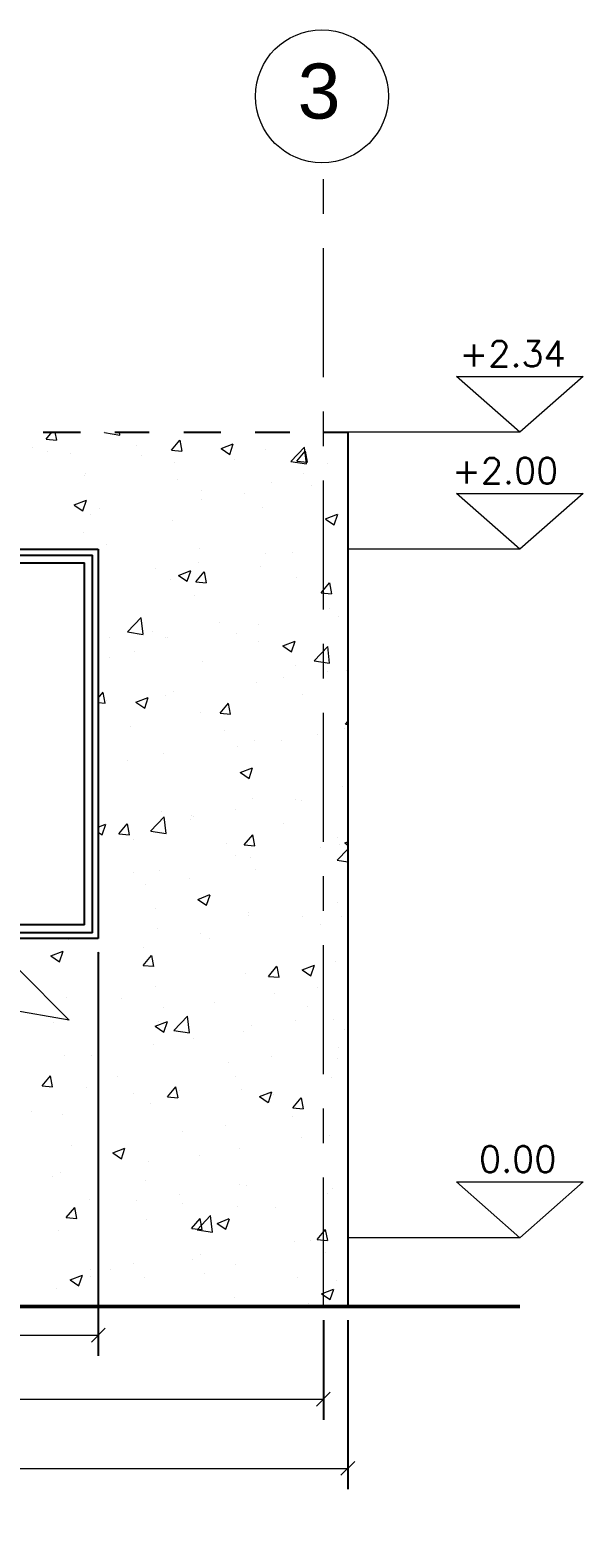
# Model space of a CAD drawing. Header units: inches. Extents: x -1721 to -596, y -6348 to -3031.
# Drawn here: x -797.479 to -795.871, y -3128.603 to -3124.276 of the extents above; entities that cross this region are included whole.
import ezdxf

# ---------------------------------------------------------------- set-up
doc = ezdxf.new("R2010")
doc.units = ezdxf.units.IN
doc.header["$MEASUREMENT"] = 0
for name, pattern in [('$0$ACAD_ISO10W100', [18, 12, -3, 0, -3]), ('$0$CENTERX2', [4, 2.5, -0.5, 0.5, -0.5]), ('$0$CENTRO2', [1.125, 0.75, -0.125, 0.125, -0.125])]:
    doc.linetypes.add(name, pattern=pattern)
for name, color, linetype, lineweight in [('$0$A-ELEV-MBE1', 1, 'Continuous', 35), ('$0$A-ELEV-PATT', 8, 'Continuous', 18), ('$0$AA - pareti sezionate', 236, 'Continuous', 50), ('$0$AA - serramenti e porte', 4, 'Continuous', 25), ('$0$AA pareti non sezionate', 2, 'Continuous', 25), ('$0$AA- arredo', 8, 'Continuous', 18), ('$1$AA - linee quote', 3, 'Continuous', 13)]:
    doc.layers.add(name, color=color, linetype=linetype, lineweight=lineweight)
doc.styles.add('$0$ARIAL', font='Arial.ttf')
doc.styles.add('$4$E-ROMANS', font='romans.shx', dxfattribs={"width": 0.8})
doc.dimstyles.new('$0$E-0100_TICK_12', dxfattribs={"dimscale": 0.001, "dimtxt": 70, "dimasz": 40, "dimexe": 60, "dimexo": 40, "dimgap": 60, "dimtad": 4, "dimdec": 0, "dimlfac": 100, "dimzin": 0, "dimdsep": 46, "dimtxsty": '$4$E-ROMANS', "dimblk": 'OBLIQUE', "dimblk1": 'OBLIQUE', "dimblk2": 'OBLIQUE', "dimcen": 60, "dimclrd": 256, "dimclre": 256, "dimclrt": 256, "dimadec": 0, "dimazin": 0, "dimtfac": 1, "dimtdec": 0, "dimtmove": 1, "dimatfit": 3, "dimldrblk": '$0$_Open90', "dimfxl": 1, "dimtfill": 1, "dimtolj": 1, "dimtzin": 0, "dimlwd": -1, "dimarcsym": 0})

# ---------------------------------------------------------------- blocks, each defined once
blk = doc.blocks.new('_Oblique')
at = {"color": 0, "linetype": 'ByBlock', "lineweight": -2}
blk.add_line((-0.5, -0.5), (0.5, 0.5), dxfattribs=at)
blk = doc.blocks.new('*D1087')
at = {"layer": '$1$AA - linee quote', "linetype": 'Continuous', "lineweight": -2, "transparency": 16777216}
for p, q in [((-798.88, -3126.9561), (-798.88, -3128.1285)), ((-797.2803, -3126.9561), (-797.2803, -3128.1285))]:
    blk.add_line(p, q, dxfattribs=at)
at = {"layer": '$1$AA - linee quote', "transparency": 16777216}
blk.add_line((-798.88, -3128.0685), (-797.2803, -3128.0685), dxfattribs=at)
at = {"layer": 'DEFPOINTS', "color": 0, "linetype": 'Continuous', "transparency": 16777216}
for p in [(-798.88, -3126.9161), (-797.2803, -3126.9161, 0), (-797.2803, -3128.0685)]:
    blk.add_point(p, dxfattribs=at)
at = {"layer": '$1$AA - linee quote', "linetype": 'Continuous', "transparency": 16777216, "xscale": 0.04, "yscale": 0.04, "zscale": 0.04, "rotation": 180}
blk.add_blockref('_Oblique', (-798.88, -3128.0685), dxfattribs=at)
at = {"layer": '$1$AA - linee quote', "linetype": 'Continuous', "transparency": 16777216, "xscale": 0.04, "yscale": 0.04, "zscale": 0.04}
blk.add_blockref('_Oblique', (-797.2803, -3128.0685), dxfattribs=at)
at = {"layer": '$1$AA - linee quote', "linetype": 'Continuous', "transparency": 16777216, "insert": (-798.0802, -3128.1635), "char_height": 0.07, "attachment_point": 5, "style": '$4$E-ROMANS', "bg_fill": 3, "box_fill_scale": 1.25, "bg_fill_color": 256, "bg_fill_true_color": 13158600, "bg_fill_transparency": 0}
blk.add_mtext('\\A1;160', dxfattribs=at)
blk = doc.blocks.new('$0$_Open90')
at = {"color": 0, "linetype": 'ByBlock', "lineweight": -2}
for p, q in [((-19.69, 19.69), (0, 0)), ((0, 0), (-39.37, 0)), ((0, 0), (-19.69, -19.69))]:
    blk.add_line(p, q, dxfattribs=at)
blk = doc.blocks.new('*D1089')
at = {"layer": '$1$AA - linee quote', "linetype": 'Continuous', "lineweight": -2, "transparency": 16777216}
for p, q in [((-799.6152, -3128.0254), (-799.6152, -3128.3145)), ((-796.6261, -3128.0254), (-796.6261, -3128.3145))]:
    blk.add_line(p, q, dxfattribs=at)
at = {"layer": '$1$AA - linee quote', "transparency": 16777216}
blk.add_line((-799.6152, -3128.2545), (-796.6261, -3128.2545), dxfattribs=at)
at = {"layer": 'DEFPOINTS', "color": 0, "linetype": 'Continuous', "transparency": 16777216}
for p in [(-799.6152, -3127.9854), (-796.6261, -3127.9854), (-796.6261, -3128.2545)]:
    blk.add_point(p, dxfattribs=at)
at = {"layer": '$1$AA - linee quote', "linetype": 'Continuous', "transparency": 16777216, "xscale": 0.04, "yscale": 0.04, "zscale": 0.04, "rotation": 180}
blk.add_blockref('_Oblique', (-799.6152, -3128.2545), dxfattribs=at)
at = {"layer": '$1$AA - linee quote', "linetype": 'Continuous', "transparency": 16777216, "xscale": 0.04, "yscale": 0.04, "zscale": 0.04}
blk.add_blockref('_Oblique', (-796.6261, -3128.2545), dxfattribs=at)
at = {"layer": '$1$AA - linee quote', "linetype": 'Continuous', "transparency": 16777216, "insert": (-798.1206, -3128.3495), "char_height": 0.07, "attachment_point": 5, "style": '$4$E-ROMANS', "bg_fill": 3, "box_fill_scale": 1.25, "bg_fill_color": 256, "bg_fill_true_color": 13158600, "bg_fill_transparency": 0}
blk.add_mtext('\\A1;299', dxfattribs=at)
blk = doc.blocks.new('*D1090')
at = {"layer": '$1$AA - linee quote', "linetype": 'Continuous', "lineweight": -2, "transparency": 16777216}
for p, q in [((-805.6961, -3128.0254), (-805.6961, -3128.5157)), ((-796.5552, -3128.0254), (-796.5552, -3128.5157))]:
    blk.add_line(p, q, dxfattribs=at)
at = {"layer": '$1$AA - linee quote', "transparency": 16777216}
blk.add_line((-805.6961, -3128.4557), (-796.5552, -3128.4557), dxfattribs=at)
at = {"layer": 'DEFPOINTS', "color": 0, "linetype": 'Continuous', "transparency": 16777216}
for p in [(-805.6961, -3127.9854), (-796.5552, -3127.9854), (-796.5552, -3128.4557)]:
    blk.add_point(p, dxfattribs=at)
at = {"layer": '$1$AA - linee quote', "linetype": 'Continuous', "transparency": 16777216, "xscale": 0.04, "yscale": 0.04, "zscale": 0.04, "rotation": 180}
blk.add_blockref('_Oblique', (-805.6961, -3128.4557), dxfattribs=at)
at = {"layer": '$1$AA - linee quote', "linetype": 'Continuous', "transparency": 16777216, "xscale": 0.04, "yscale": 0.04, "zscale": 0.04}
blk.add_blockref('_Oblique', (-796.5552, -3128.4557), dxfattribs=at)
at = {"layer": '$1$AA - linee quote', "linetype": 'Continuous', "transparency": 16777216, "insert": (-801.1256, -3128.5507), "char_height": 0.07, "attachment_point": 5, "style": '$4$E-ROMANS', "bg_fill": 3, "box_fill_scale": 1.25, "bg_fill_color": 256, "bg_fill_true_color": 13158600, "bg_fill_transparency": 0}
blk.add_mtext('\\A1;914', dxfattribs=at)

msp = doc.modelspace()

# ---------------------------------------------------------------- linework, layer by layer
at = {"layer": '$0$A-ELEV-MBE1'}
msp.add_line((-796.5552, -3127.9854), (-802.5561, -3127.9854), dxfattribs=at)
at = {"layer": '$0$A-ELEV-PATT', "linetype": 'Continuous'}
for p, q in [((-797.4318, -3125.4657), (-797.4147, -3125.4454)), ((-797.4317, -3125.4658), (-797.4014, -3125.4685)), ((-797.401, -3125.4686), (-797.4052, -3125.4454)), ((-797.2627, -3125.4462), (-797.262, -3125.4454)), ((-797.2626, -3125.4464), (-797.2175, -3125.4534)), ((-797.2175, -3125.4534), (-797.2185, -3125.4454)), ((-797.0674, -3125.4976), (-797.0429, -3125.4684)), ((-797.0366, -3125.5005), (-797.0425, -3125.4686)), ((-797.4706, -3125.4886), (-797.4706, -3125.4886)), ((-797.4272, -3125.5016), (-797.4272, -3125.5016)), ((-797.3608, -3125.5079), (-797.3608, -3125.5079)), ((-797.1684, -3125.4826), (-797.1684, -3125.4826)), ((-797.156, -3125.5131), (-797.156, -3125.5131)), ((-797.0674, -3125.4977), (-797.037, -3125.5003)), ((-796.9236, -3125.4927), (-796.888, -3125.479)), ((-796.9235, -3125.4928), (-796.8982, -3125.5099)), ((-796.8981, -3125.5099), (-796.8878, -3125.4792)), ((-796.7955, -3125.4957), (-796.7955, -3125.4957)), ((-796.7206, -3125.5303), (-796.681, -3125.4891)), ((-796.7031, -3125.5295), (-796.6786, -3125.5003)), ((-796.6754, -3125.5375), (-796.681, -3125.4892)), ((-796.6722, -3125.5324), (-796.6781, -3125.5005)), ((-797.0593, -3125.5338), (-797.0593, -3125.5338)), ((-796.8848, -3125.5245), (-796.8848, -3125.5245)), ((-796.7205, -3125.5305), (-796.6753, -3125.5375)), ((-796.703, -3125.5296), (-796.6726, -3125.5322)), ((-796.6136, -3125.536), (-796.6136, -3125.536)), ((-797.3201, -3125.5698), (-797.3201, -3125.5698)), ((-797.3159, -3125.5663), (-797.3159, -3125.5663)), ((-797.0489, -3125.5813), (-797.0489, -3125.5813)), ((-796.7777, -3125.5927), (-796.7777, -3125.5927)), ((-796.6841, -3125.5647), (-796.6841, -3125.5647)), ((-796.6616, -3125.5987), (-796.6616, -3125.5987)), ((-797.3504, -3125.6565), (-797.3148, -3125.6429)), ((-797.325, -3125.6737), (-797.3147, -3125.643)), ((-796.9812, -3125.6407), (-796.9812, -3125.6407)), ((-796.9803, -3125.6155), (-796.9803, -3125.6155)), ((-796.854, -3125.624), (-796.854, -3125.624)), ((-797.3503, -3125.6567), (-797.325, -3125.6737)), ((-797.302, -3125.683), (-797.302, -3125.683)), ((-797.2766, -3125.6664), (-797.2766, -3125.6664)), ((-796.8017, -3125.6648), (-796.8017, -3125.6648)), ((-796.6204, -3125.6972), (-796.5848, -3125.6836)), ((-796.5949, -3125.7144), (-796.5846, -3125.6837)), ((-797.0655, -3125.7029), (-797.0655, -3125.7029)), ((-796.6202, -3125.6974), (-796.595, -3125.7144)), ((-797.3221, -3125.7354), (-797.3221, -3125.7354)), ((-797.2571, -3125.7713), (-797.2571, -3125.7713)), ((-796.9859, -3125.7827), (-796.9859, -3125.7827)), ((-796.7953, -3125.799), (-796.7953, -3125.799)), ((-796.7147, -3125.7942), (-796.7147, -3125.7942)), ((-797.1148, -3125.8411), (-797.1148, -3125.8411)), ((-797.0472, -3125.8611), (-797.0116, -3125.8474)), ((-797.0218, -3125.8782), (-797.0115, -3125.8475)), ((-796.9969, -3125.8797), (-796.9724, -3125.8506)), ((-796.9877, -3125.8243), (-796.9877, -3125.8243)), ((-796.9661, -3125.8826), (-796.972, -3125.8507)), ((-796.8078, -3125.8339), (-796.8078, -3125.8339)), ((-797.0717, -3125.872), (-797.0717, -3125.872)), ((-797.0471, -3125.8612), (-797.0218, -3125.8782)), ((-796.9969, -3125.8798), (-796.9665, -3125.8824)), ((-796.705, -3125.8678), (-796.705, -3125.8678)), ((-796.6326, -3125.9116), (-796.6081, -3125.8824)), ((-796.6017, -3125.9145), (-796.6076, -3125.8826)), ((-797.0013, -3125.9186), (-797.0013, -3125.9186)), ((-796.6325, -3125.9117), (-796.6021, -3125.9143)), ((-797.1954, -3126.0252), (-797.1558, -3125.9839)), ((-797.1502, -3126.0323), (-797.1558, -3125.9841)), ((-796.6081, -3125.9571), (-796.6081, -3125.9571)), ((-796.5833, -3125.9793), (-796.5833, -3125.9793)), ((-797.1953, -3126.0253), (-797.1501, -3126.0324)), ((-797.1213, -3126.0247), (-797.1213, -3126.0247)), ((-796.9289, -3125.9994), (-796.9289, -3125.9994)), ((-796.8796, -3126.0302), (-796.8796, -3126.0302)), ((-796.814, -3126.003), (-796.814, -3126.003)), ((-797.2485, -3126.0414), (-797.2485, -3126.0414)), ((-797.0848, -3126.0423), (-797.0848, -3126.0423)), ((-797.0779, -3126.0411), (-797.0779, -3126.0411)), ((-796.8136, -3126.0538), (-796.8136, -3126.0538)), ((-796.744, -3126.0656), (-796.7084, -3126.0519)), ((-796.7438, -3126.0657), (-796.7186, -3126.0828)), ((-796.7185, -3126.0828), (-796.7082, -3126.0521)), ((-796.6532, -3126.1093), (-796.6137, -3126.068)), ((-796.608, -3126.1164), (-796.6136, -3126.0681)), ((-797.2489, -3126.0991), (-797.2489, -3126.0991)), ((-797.1758, -3126.081), (-797.1758, -3126.081)), ((-796.9777, -3126.1106), (-796.9777, -3126.1106)), ((-796.6531, -3126.1094), (-796.608, -3126.1164)), ((-796.7417, -3126.1575), (-796.7417, -3126.1575)), ((-796.7065, -3126.122), (-796.7065, -3126.122)), ((-796.6145, -3126.1408), (-796.6145, -3126.1408)), ((-796.5594, -3126.1364), (-796.5594, -3126.1364)), ((-797.2803, -3126.2174), (-797.2663, -3126.2008)), ((-797.26, -3126.2328), (-797.2659, -3126.201)), ((-797.0625, -3126.1997), (-797.0625, -3126.1997)), ((-796.8202, -3126.1721), (-796.8202, -3126.1721)), ((-797.2803, -3126.2309), (-797.2604, -3126.2327)), ((-797.2549, -3126.2251), (-797.2549, -3126.2251)), ((-797.1708, -3126.2294), (-797.1352, -3126.2158)), ((-797.1707, -3126.2296), (-797.1454, -3126.2466)), ((-797.1454, -3126.2466), (-797.1351, -3126.2159)), ((-797.084, -3126.2102), (-797.084, -3126.2102)), ((-796.9264, -3126.2619), (-796.902, -3126.2327)), ((-796.8956, -3126.2647), (-796.9015, -3126.2329)), ((-796.6856, -3126.208), (-796.6856, -3126.208)), ((-796.9818, -3126.2588), (-796.9818, -3126.2588)), ((-796.9264, -3126.2619), (-796.896, -3126.2646)), ((-796.5621, -3126.2937), (-796.5552, -3126.2855)), ((-797.2781, -3126.3097), (-797.2781, -3126.3097)), ((-797.1859, -3126.3005), (-797.1859, -3126.3005)), ((-796.9147, -3126.312), (-796.9147, -3126.312)), ((-796.6435, -3126.3235), (-796.6435, -3126.3235)), ((-796.5655, -3126.3055), (-796.5655, -3126.3055)), ((-796.562, -3126.2938), (-796.5552, -3126.2944)), ((-796.5558, -3126.3158), (-796.5558, -3126.3158)), ((-796.8753, -3126.3579), (-796.8753, -3126.3579)), ((-796.8264, -3126.3412), (-796.8264, -3126.3412)), ((-796.7482, -3126.3411), (-796.7482, -3126.3411)), ((-797.1962, -3126.4001), (-797.1962, -3126.4001)), ((-797.0902, -3126.3793), (-797.0902, -3126.3793)), ((-796.8676, -3126.434), (-796.832, -3126.4203)), ((-796.8421, -3126.4511), (-796.8318, -3126.4204)), ((-796.8674, -3126.4341), (-796.8422, -3126.4511)), ((-796.5717, -3126.4746), (-796.5717, -3126.4746)), ((-797.0964, -3126.5484), (-797.0964, -3126.5484)), ((-796.8818, -3126.5415), (-796.8818, -3126.5415)), ((-796.8325, -3126.5103), (-796.8325, -3126.5103)), ((-796.7065, -3126.5111), (-796.7065, -3126.5111)), ((-796.6894, -3126.5161), (-796.6894, -3126.5161)), ((-797.2803, -3126.5924), (-797.2588, -3126.5842)), ((-797.269, -3126.615), (-797.2587, -3126.5843)), ((-797.2203, -3126.6121), (-797.1958, -3126.5829)), ((-797.1895, -3126.6149), (-797.1954, -3126.5831)), ((-797.128, -3126.6041), (-797.0885, -3126.5629)), ((-797.0828, -3126.6112), (-797.0885, -3126.563)), ((-797.0136, -3126.5716), (-797.0136, -3126.5716)), ((-797.009, -3126.5582), (-797.009, -3126.5582)), ((-797.0028, -3126.5619), (-797.0028, -3126.5619)), ((-796.7424, -3126.583), (-796.7424, -3126.583)), ((-797.2803, -3126.6074), (-797.269, -3126.615)), ((-797.2203, -3126.6121), (-797.1899, -3126.6148)), ((-797.1777, -3126.6284), (-797.1777, -3126.6284)), ((-797.1279, -3126.6043), (-797.0828, -3126.6113)), ((-796.856, -3126.644), (-796.8315, -3126.6148)), ((-796.8251, -3126.6468), (-796.831, -3126.615)), ((-796.5848, -3126.6226), (-796.5848, -3126.6226)), ((-796.5643, -3126.6385), (-796.5552, -3126.635)), ((-796.9065, -3126.6398), (-796.9065, -3126.6398)), ((-796.8811, -3126.6735), (-796.8811, -3126.6735)), ((-796.8559, -3126.644), (-796.8255, -3126.6467)), ((-796.8387, -3126.6795), (-796.8387, -3126.6795)), ((-796.6353, -3126.6513), (-796.6353, -3126.6513)), ((-796.5859, -3126.6882), (-796.5552, -3126.6562)), ((-796.5779, -3126.6437), (-796.5779, -3126.6437)), ((-796.5642, -3126.6386), (-796.5552, -3126.6447)), ((-797.1773, -3126.7243), (-797.1773, -3126.7243)), ((-797.1026, -3126.7175), (-797.1026, -3126.7175)), ((-796.8231, -3126.7165), (-796.8231, -3126.7165)), ((-796.5858, -3126.6884), (-796.5552, -3126.6931)), ((-797.1426, -3126.7586), (-797.1426, -3126.7586)), ((-797.0155, -3126.7418), (-797.0155, -3126.7418)), ((-796.9912, -3126.8023), (-796.9556, -3126.7887)), ((-796.9911, -3126.8025), (-796.9658, -3126.8195)), ((-796.9657, -3126.8195), (-796.9554, -3126.7888)), ((-797.1147, -3126.8298), (-797.1147, -3126.8298)), ((-796.8449, -3126.8486), (-796.8449, -3126.8486)), ((-796.8435, -3126.8413), (-796.8435, -3126.8413)), ((-796.6871, -3126.8512), (-796.6871, -3126.8512)), ((-796.5841, -3126.8128), (-796.5841, -3126.8128)), ((-796.5723, -3126.8527), (-796.5723, -3126.8527)), ((-797.1087, -3126.8866), (-797.1087, -3126.8866)), ((-796.6359, -3126.8746), (-796.6359, -3126.8746)), ((-797.3653, -3126.9192), (-797.3653, -3126.9192)), ((-796.9833, -3126.9021), (-796.9833, -3126.9021)), ((-796.9567, -3126.9169), (-796.9567, -3126.9169)), ((-797.418, -3126.9662), (-797.3824, -3126.9525)), ((-797.4179, -3126.9663), (-797.3926, -3126.9834)), ((-797.3926, -3126.9834), (-797.3823, -3126.9527)), ((-797.2796, -3126.9529), (-797.2796, -3126.9529)), ((-797.2763, -3126.9589), (-797.2763, -3126.9589)), ((-797.1498, -3126.9942), (-797.1254, -3126.965)), ((-797.1491, -3126.9422), (-797.1491, -3126.9422)), ((-797.119, -3126.9971), (-797.1249, -3126.9652)), ((-796.5902, -3126.9819), (-796.5902, -3126.9819)), ((-797.1498, -3126.9943), (-797.1194, -3126.9969)), ((-796.8511, -3127.0177), (-796.8511, -3127.0177)), ((-796.7855, -3127.0261), (-796.761, -3126.9969)), ((-796.7854, -3127.0261), (-796.7551, -3127.0288)), ((-796.7547, -3127.0289), (-796.7605, -3126.9971)), ((-796.6879, -3127.0069), (-796.6524, -3126.9932)), ((-796.6878, -3127.007), (-796.6626, -3127.0241)), ((-796.6625, -3127.0241), (-796.6522, -3126.9934)), ((-797.1149, -3127.0558), (-797.1149, -3127.0558)), ((-796.6423, -3127.0583), (-796.6423, -3127.0583)), ((-797.2136, -3127.0894), (-797.2136, -3127.0894)), ((-796.9424, -3127.1008), (-796.9424, -3127.1008)), ((-796.7695, -3127.075), (-796.7695, -3127.075)), ((-796.6712, -3127.1123), (-796.6712, -3127.1123)), ((-797.2827, -3127.1426), (-797.2827, -3127.1426)), ((-797.1148, -3127.1707), (-797.0792, -3127.1571)), ((-797.1065, -3127.1576), (-797.1065, -3127.1576)), ((-797.0903, -3127.1172), (-797.0903, -3127.1172)), ((-797.0893, -3127.1879), (-797.079, -3127.1572)), ((-797.0607, -3127.1831), (-797.0211, -3127.1418)), ((-797.0155, -3127.1902), (-797.0211, -3127.1419)), ((-796.708, -3127.1543), (-796.708, -3127.1543)), ((-796.5964, -3127.151), (-796.5964, -3127.151)), ((-797.1147, -3127.1709), (-797.0894, -3127.1879)), ((-797.0606, -3127.1832), (-797.0154, -3127.1902)), ((-796.8572, -3127.1868), (-796.8572, -3127.1868)), ((-796.8353, -3127.1691), (-796.8353, -3127.1691)), ((-796.5641, -3127.1805), (-796.5641, -3127.1805)), ((-797.1211, -3127.2249), (-797.1211, -3127.2249)), ((-797.0043, -3127.2052), (-797.0043, -3127.2052)), ((-796.5836, -3127.2333), (-796.5836, -3127.2333)), ((-797.3777, -3127.2574), (-797.3777, -3127.2574)), ((-797.3005, -3127.2561), (-797.3005, -3127.2561)), ((-796.9031, -3127.2754), (-796.9031, -3127.2754)), ((-796.776, -3127.2586), (-796.776, -3127.2586)), ((-796.5863, -3127.2659), (-796.5863, -3127.2659)), ((-797.4437, -3127.3444), (-797.4192, -3127.3153)), ((-797.4129, -3127.3473), (-797.4188, -3127.3154)), ((-797.224, -3127.3176), (-797.224, -3127.3176)), ((-796.8826, -3127.3167), (-796.8826, -3127.3167)), ((-796.6026, -3127.3201), (-796.6026, -3127.3201)), ((-797.4437, -3127.3445), (-797.4133, -3127.3471)), ((-797.4164, -3127.3429), (-797.4164, -3127.3429)), ((-797.3147, -3127.3476), (-797.3147, -3127.3476)), ((-797.1788, -3127.3676), (-797.1788, -3127.3676)), ((-797.0794, -3127.3763), (-797.0549, -3127.3471)), ((-797.0485, -3127.3792), (-797.0544, -3127.3473)), ((-797.0435, -3127.3591), (-797.0435, -3127.3591)), ((-796.8634, -3127.3559), (-796.8634, -3127.3559)), ((-796.8115, -3127.3753), (-796.776, -3127.3616)), ((-796.7861, -3127.3924), (-796.7758, -3127.3617)), ((-796.7723, -3127.3705), (-796.7723, -3127.3705)), ((-797.1273, -3127.394), (-797.1273, -3127.394)), ((-797.0793, -3127.3764), (-797.0489, -3127.379)), ((-796.8114, -3127.3754), (-796.7862, -3127.3924)), ((-796.715, -3127.4082), (-796.6905, -3127.379)), ((-796.7149, -3127.4082), (-796.6846, -3127.4109)), ((-796.6842, -3127.411), (-796.6901, -3127.3792)), ((-797.4751, -3127.4184), (-797.4751, -3127.4184)), ((-797.3839, -3127.4265), (-797.3839, -3127.4265)), ((-796.9096, -3127.459), (-796.9096, -3127.459)), ((-796.7172, -3127.4336), (-796.7172, -3127.4336)), ((-797.0368, -3127.4757), (-797.0368, -3127.4757)), ((-796.6886, -3127.4945), (-796.6886, -3127.4945)), ((-796.6088, -3127.4892), (-796.6088, -3127.4892)), ((-797.3576, -3127.518), (-797.3576, -3127.518)), ((-797.2384, -3127.5391), (-797.2028, -3127.5254)), ((-797.2383, -3127.5392), (-797.213, -3127.5563)), ((-797.2129, -3127.5563), (-797.2026, -3127.5256)), ((-796.9848, -3127.5454), (-796.9848, -3127.5454)), ((-796.8696, -3127.525), (-796.8696, -3127.525)), ((-797.1335, -3127.5631), (-797.1335, -3127.5631)), ((-797.4136, -3127.6072), (-797.4136, -3127.6072)), ((-797.39, -3127.5956), (-797.39, -3127.5956)), ((-797.2811, -3127.5962), (-797.2811, -3127.5962)), ((-797.1424, -3127.6187), (-797.1424, -3127.6187)), ((-796.8712, -3127.6301), (-796.8712, -3127.6301)), ((-797.3065, -3127.6754), (-797.3065, -3127.6754)), ((-797.1704, -3127.6761), (-797.1704, -3127.6761)), ((-797.0433, -3127.6593), (-797.0433, -3127.6593)), ((-796.8509, -3127.634), (-796.8509, -3127.634)), ((-796.615, -3127.6583), (-796.615, -3127.6583)), ((-796.6, -3127.6416), (-796.6, -3127.6416)), ((-797.3732, -3127.7266), (-797.3487, -3127.6974)), ((-797.3424, -3127.7294), (-797.3483, -3127.6976)), ((-797.0353, -3127.6869), (-797.0353, -3127.6869)), ((-796.8758, -3127.6941), (-796.8758, -3127.6941)), ((-796.7641, -3127.6984), (-796.7641, -3127.6984)), ((-797.3732, -3127.7266), (-797.3428, -3127.7293)), ((-797.1396, -3127.7322), (-797.1396, -3127.7322)), ((-797.0089, -3127.7584), (-796.9844, -3127.7292)), ((-797.0088, -3127.7585), (-796.9784, -3127.7611)), ((-796.9933, -3127.762), (-796.9538, -3127.7208)), ((-796.9932, -3127.7622), (-796.9481, -3127.7692)), ((-796.9781, -3127.7613), (-796.9839, -3127.7294)), ((-796.9481, -3127.7691), (-796.9538, -3127.7209)), ((-796.9351, -3127.7436), (-796.8996, -3127.73)), ((-796.935, -3127.7438), (-796.9098, -3127.7608)), ((-796.9097, -3127.7608), (-796.8994, -3127.7301)), ((-796.6445, -3127.7903), (-796.62, -3127.7611)), ((-796.6137, -3127.7932), (-796.6196, -3127.7613)), ((-797.3962, -3127.7647), (-797.3962, -3127.7647)), ((-796.7095, -3127.7976), (-796.7095, -3127.7976)), ((-796.6637, -3127.7921), (-796.6637, -3127.7921)), ((-796.6444, -3127.7904), (-796.6141, -3127.793)), ((-797.0058, -3127.8485), (-797.0058, -3127.8485)), ((-796.9845, -3127.8344), (-796.9845, -3127.8344)), ((-796.6211, -3127.8275), (-796.6211, -3127.8275)), ((-797.3041, -3127.8764), (-797.3041, -3127.8764)), ((-797.2435, -3127.8769), (-797.2435, -3127.8769)), ((-797.1769, -3127.8597), (-797.1769, -3127.8597)), ((-796.9723, -3127.8883), (-796.9723, -3127.8883)), ((-796.882, -3127.8632), (-796.882, -3127.8632)), ((-797.4024, -3127.9338), (-797.4024, -3127.9338)), ((-797.362, -3127.9075), (-797.3264, -3127.8938)), ((-797.3619, -3127.9076), (-797.3366, -3127.9247)), ((-797.3365, -3127.9246), (-797.3262, -3127.894)), ((-797.302, -3127.8993), (-797.302, -3127.8993)), ((-797.1458, -3127.9013), (-797.1458, -3127.9013)), ((-796.7011, -3127.8998), (-796.7011, -3127.8998)), ((-796.6319, -3127.9482), (-796.5963, -3127.9345)), ((-796.6065, -3127.9653), (-796.5962, -3127.9346)), ((-796.5878, -3127.9092), (-796.5878, -3127.9092)), ((-796.8841, -3127.96), (-796.8841, -3127.96)), ((-796.6701, -3127.9757), (-796.6701, -3127.9757)), ((-796.6318, -3127.9483), (-796.6065, -3127.9653))]:
    msp.add_line(p, q, dxfattribs=at)
at = {"layer": '$0$AA - pareti sezionate'}
msp.add_line((-796.0552, -3127.9854), (-806.0631, -3127.9854), dxfattribs=at)
at = {"layer": '$0$AA - serramenti e porte'}
for p, q in [((-798.0803, -3125.7853, 0), (-797.2803, -3125.7852, 0)), ((-798.0589, -3125.802, 0), (-797.297, -3125.802, 0)), ((-797.297, -3126.8993, 0), (-797.297, -3125.802, 0)), ((-797.2803, -3125.7852, 0), (-797.2803, -3126.916, 0)), ((-798.0397, -3125.825, 0), (-797.3199, -3125.825, 0)), ((-797.3199, -3126.8763, 0), (-797.3199, -3125.825, 0)), ((-797.3199, -3126.8763, 0), (-797.5528, -3126.8763, 0)), ((-797.2803, -3126.916, 0), (-797.5703, -3126.916, 0)), ((-797.297, -3126.8993, 0), (-797.5647, -3126.8993, 0))]:
    msp.add_line(p, q, dxfattribs=at)
at = {"layer": '$0$AA pareti non sezionate', "linetype": '$0$ACAD_ISO10W100', "ltscale": 0.009}
msp.add_line((-806.0081, -3125.4454), (-796.5552, -3125.4454), dxfattribs=at)
at = {"layer": '$0$AA pareti non sezionate'}
msp.add_line((-796.5552, -3125.4454), (-796.5552, -3127.9854), dxfattribs=at)
at = {"layer": '$0$AA- arredo'}
for p, q in [((-797.5113, -3127.0064), (-797.3646, -3127.1531)), ((-797.3646, -3127.1531), (-797.5417, -3127.1219))]:
    msp.add_line(p, q, dxfattribs=at)
at = {"layer": '$0$AA- arredo', "linetype": 'Continuous'}
for p, q in [((-797.3715, -3127.0883), (-797.3715, -3127.0883)), ((-797.4099, -3127.1593), (-797.4099, -3127.1593))]:
    msp.add_line(p, q, dxfattribs=at)
at = {"layer": '$1$AA - linee quote', "linetype": '$0$CENTRO2', "ltscale": 0.5}
msp.add_line((-796.6261, -3127.9854), (-796.6261, -3124.6626), dxfattribs=at)
at = {"layer": '$1$AA - linee quote'}
for p, q in [((-796.0552, -3125.4454), (-796.2392, -3125.2831)), ((-796.2392, -3125.2831), (-795.8712, -3125.2831)), ((-795.8712, -3125.2831), (-796.0552, -3125.4454)), ((-796.0552, -3125.7854), (-796.2392, -3125.6231)), ((-796.2392, -3125.6231), (-795.8712, -3125.6231)), ((-795.8712, -3125.6231), (-796.0552, -3125.7854)), ((-796.0552, -3127.7854), (-796.2392, -3127.6231)), ((-796.2392, -3127.6231), (-795.8712, -3127.6231)), ((-795.8712, -3127.6231), (-796.0552, -3127.7854))]:
    msp.add_line(p, q, dxfattribs=at)
at = {"layer": '$1$AA - linee quote', "ltscale": 0.8}
for p, q in [((-796.0552, -3125.4454), (-796.5552, -3125.4454)), ((-796.0552, -3125.7854), (-796.5552, -3125.7854)), ((-796.0552, -3127.7854), (-796.5552, -3127.7854))]:
    msp.add_line(p, q, dxfattribs=at)
at = {"layer": '$1$AA - linee quote'}
msp.add_circle((-796.6302, -3124.4693), 0.1933, dxfattribs=at)

# ---------------------------------------------------------------- texts
at = {"layer": '$1$AA - linee quote', "style": '$4$E-ROMANS'}
for s, p in [('+2.34', (-796.2305, -3125.2546)), ('+2.00', (-796.2522, -3125.5946)), ('0.00', (-796.174, -3127.5946))]:
    msp.add_text(s, height=0.075, dxfattribs=at).set_placement(p)
at = {"layer": '$1$AA - linee quote', "linetype": '$0$CENTERX2', "ltscale": 5, "style": '$0$ARIAL'}
msp.add_attdef('3', (-796.7008, -3124.5341), '', height=0.16, dxfattribs=at)

# ---------------------------------------------------------------- next in the draw order: dimensions: what is measured, and where the dimension line sits
at = {"layer": '$1$AA - linee quote', "color": 7, "linetype": 'Continuous', "true_color": 0xffffff}
dim = msp.add_linear_dim(base=(-797.2803, -3128.0685), p1=(-798.88, -3126.9161), p2=(-797.2803, -3126.9161, 0), dimstyle='$0$E-0100_TICK_12', dxfattribs=at)
dim.commit()
dim.dimension.update_dxf_attribs({"geometry": '*D1087', "text_midpoint": (-798.0802, -3128.1635)})

# ---------------------------------------------------------------- next in the draw order: dimensions: what is measured, and where the dimension line sits
dim = msp.add_linear_dim(base=(-796.6261, -3128.2545), p1=(-799.6152, -3127.9854), p2=(-796.6261, -3127.9854), dimstyle='$0$E-0100_TICK_12', dxfattribs=at)
dim.commit()
dim.dimension.update_dxf_attribs({"geometry": '*D1089', "text_midpoint": (-798.1206, -3128.3495)})

# ---------------------------------------------------------------- next in the draw order: dimensions: what is measured, and where the dimension line sits
dim = msp.add_linear_dim(base=(-796.5552, -3128.4557), p1=(-805.6961, -3127.9854), p2=(-796.5552, -3127.9854), dimstyle='$0$E-0100_TICK_12', dxfattribs=at)
dim.commit()
dim.dimension.update_dxf_attribs({"geometry": '*D1090', "text_midpoint": (-801.1256, -3128.5507)})

doc.saveas('drawing.dxf')
